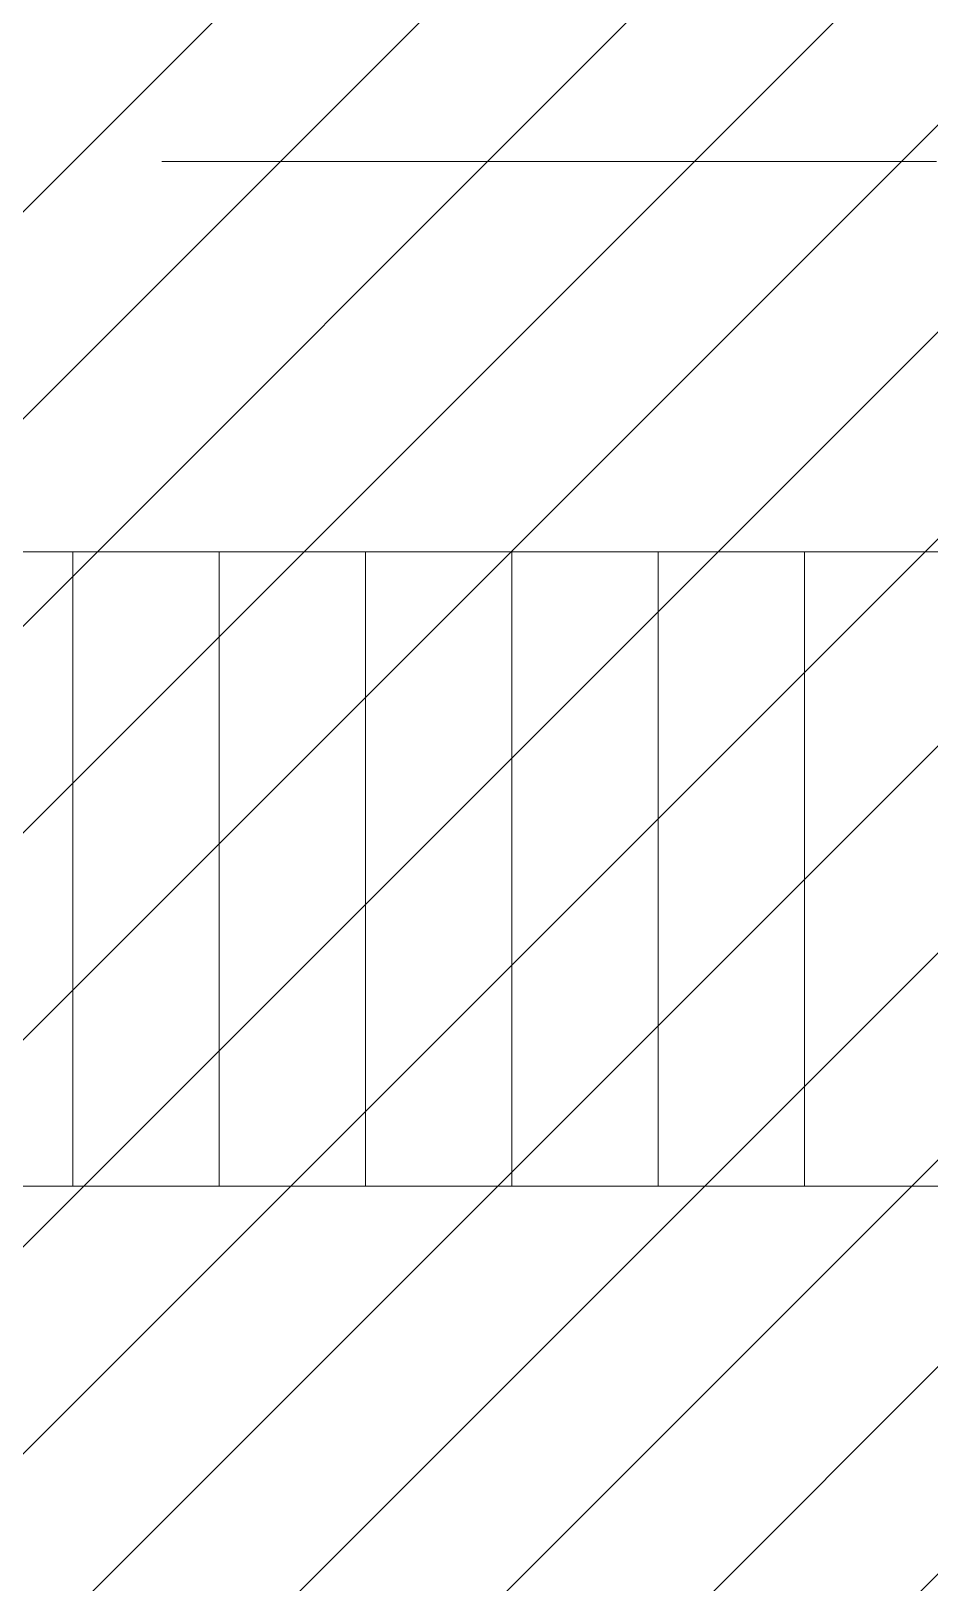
# Model space of a CAD drawing. Header units: millimetres. Extents: x -3238 to 193830, y -8553 to 29000.
# Drawn here: x 26304 to 28147, y 18386 to 21568 of the extents above; entities that cross this region are included whole.
import ezdxf

# ---------------------------------------------------------------- set-up
doc = ezdxf.new("R2010")
doc.units = ezdxf.units.MM
doc.linetypes.add('Осевая', pattern=[3175, 635, -476.25, 1587.5, -476.25])
doc.layers.add('A-DETL', color=7, linetype='Continuous', lineweight=9)
doc.layers.add('Оси-2', color=7, linetype='Осевая', lineweight=9)
doc.layers.add('A-DETL-GENF-2', color=7, linetype='Continuous', lineweight=9, true_color=0xc0c0c0)

msp = doc.modelspace()

# ---------------------------------------------------------------- hatches: boundary and pattern name
at = {"layer": 'A-DETL-GENF-2'}
h = msp.add_hatch(dxfattribs=at)
h.set_pattern_fill('FP_129', color=256, style=0, pattern_type=2)
h.set_pattern_definition([(45, (0, 0), (-212.132, 212.132), [])])
h.paths.add_polyline_path([(30590, 15231), (30590, 26500), (21910, 26500), (21910, 26900), (14760, 26900), (14760, 24680), (14310.3, 24680), (14310.3, 15231), (28175.6, 15231)])

# ---------------------------------------------------------------- linework, layer by layer
at = {"layer": 'A-DETL'}
for p, q in [((21890, 20500), (28781, 20500)), ((26390, 20500), (26390, 19200)), ((26690, 20500), (26690, 19200)), ((26990, 20500), (26990, 19200)), ((27290, 20500), (27290, 19200)), ((27590, 20500), (27590, 19200)), ((27890, 20500), (27890, 19200)), ((28760, 19200), (21890, 19200))]:
    msp.add_line(p, q, dxfattribs=at)
at = {"layer": 'Оси-2'}
msp.add_line((61.6, 21300), (36030, 21300), dxfattribs=at)

doc.saveas('drawing.dxf')
